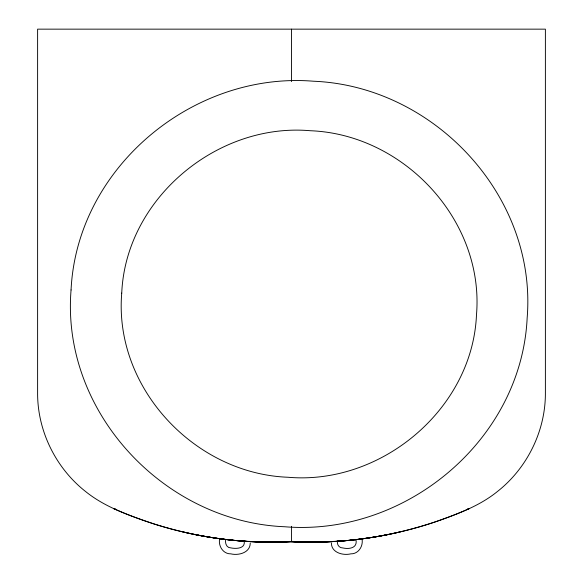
<?xml version="1.0" encoding="UTF-8"?>
<svg xmlns="http://www.w3.org/2000/svg" width="583" height="583" viewBox="0 0 583 583"><rect width="100%" height="100%" fill="white"/><g stroke="black" fill="none" stroke-linecap="round" stroke-linejoin="round"><path stroke-width="0.87" d="M250.26 542.984C250.318 552.728 238.6 555.759 230.795 553.85C223.019 554.054 218.064 545.805 219.667 538.663M336.799 541.388C370.285 539.086 403.494 532.607 435.312 521.865C457.079 514.155 479.437 506.175 497.569 491.396C527.265 467.989 545.608 430.779 545.389 392.891L545.389 29.15L37.611 29.15L37.611 392.891C37.392 430.779 55.735 467.989 85.431 491.396C105.202 507.399 129.718 515.649 153.46 523.76C183.507 533.379 214.733 539.217 246.201 541.388M242.827 541.111L267.152 542.168L293.285 541.367M467.435 508.959L469.22 508.631A388.358 388.358 0 0 1 291.5 541.651A388.358 388.358 0 0 1 113.765 508.66L115.565 508.959M340.173 541.111L315.848 542.168L291.5 541.694A389.451 389.451 0 0 1 194.627 534.465M289.715 541.367L291.5 541.694A389.451 389.451 0 0 0 388.373 534.465M331.384 542.984C331.326 552.728 343.044 555.759 350.849 553.85C358.618 554.054 363.573 545.805 361.97 538.663M355.907 539.392C357.933 548.042 349.363 549.426 342.702 547.925C339.146 548.093 336.734 544.391 337.44 541.09M291.5 29.15L291.5 81.591M291.5 526.325L291.5 541.694A389.342 389.342 0 0 1 182.741 531.871M244.197 541.09C245.581 548.756 236.042 548.946 230.992 547.925C226.605 548.115 224.768 543.043 225.73 539.392M232.18 540.149A16.739 16.739 0 0 1 230.781 539.843M400.259 531.871A389.342 389.342 0 0 1 291.5 541.694M71.06 289.97C61.062 411.751 164.005 521.836 284.759 526.755C405.338 536.564 521.34 440.165 527.156 318.005C537.154 196.216 434.211 86.138 313.457 81.219C192.878 71.41 76.876 167.809 71.06 289.97M121.738 293.089C113.729 387.462 194.336 473.709 287.951 477.251C381.085 485.42 472.456 409.222 476.479 314.886C484.488 220.512 403.881 134.265 310.265 130.723C217.131 122.554 125.76 198.752 121.738 293.089"/></g></svg>
